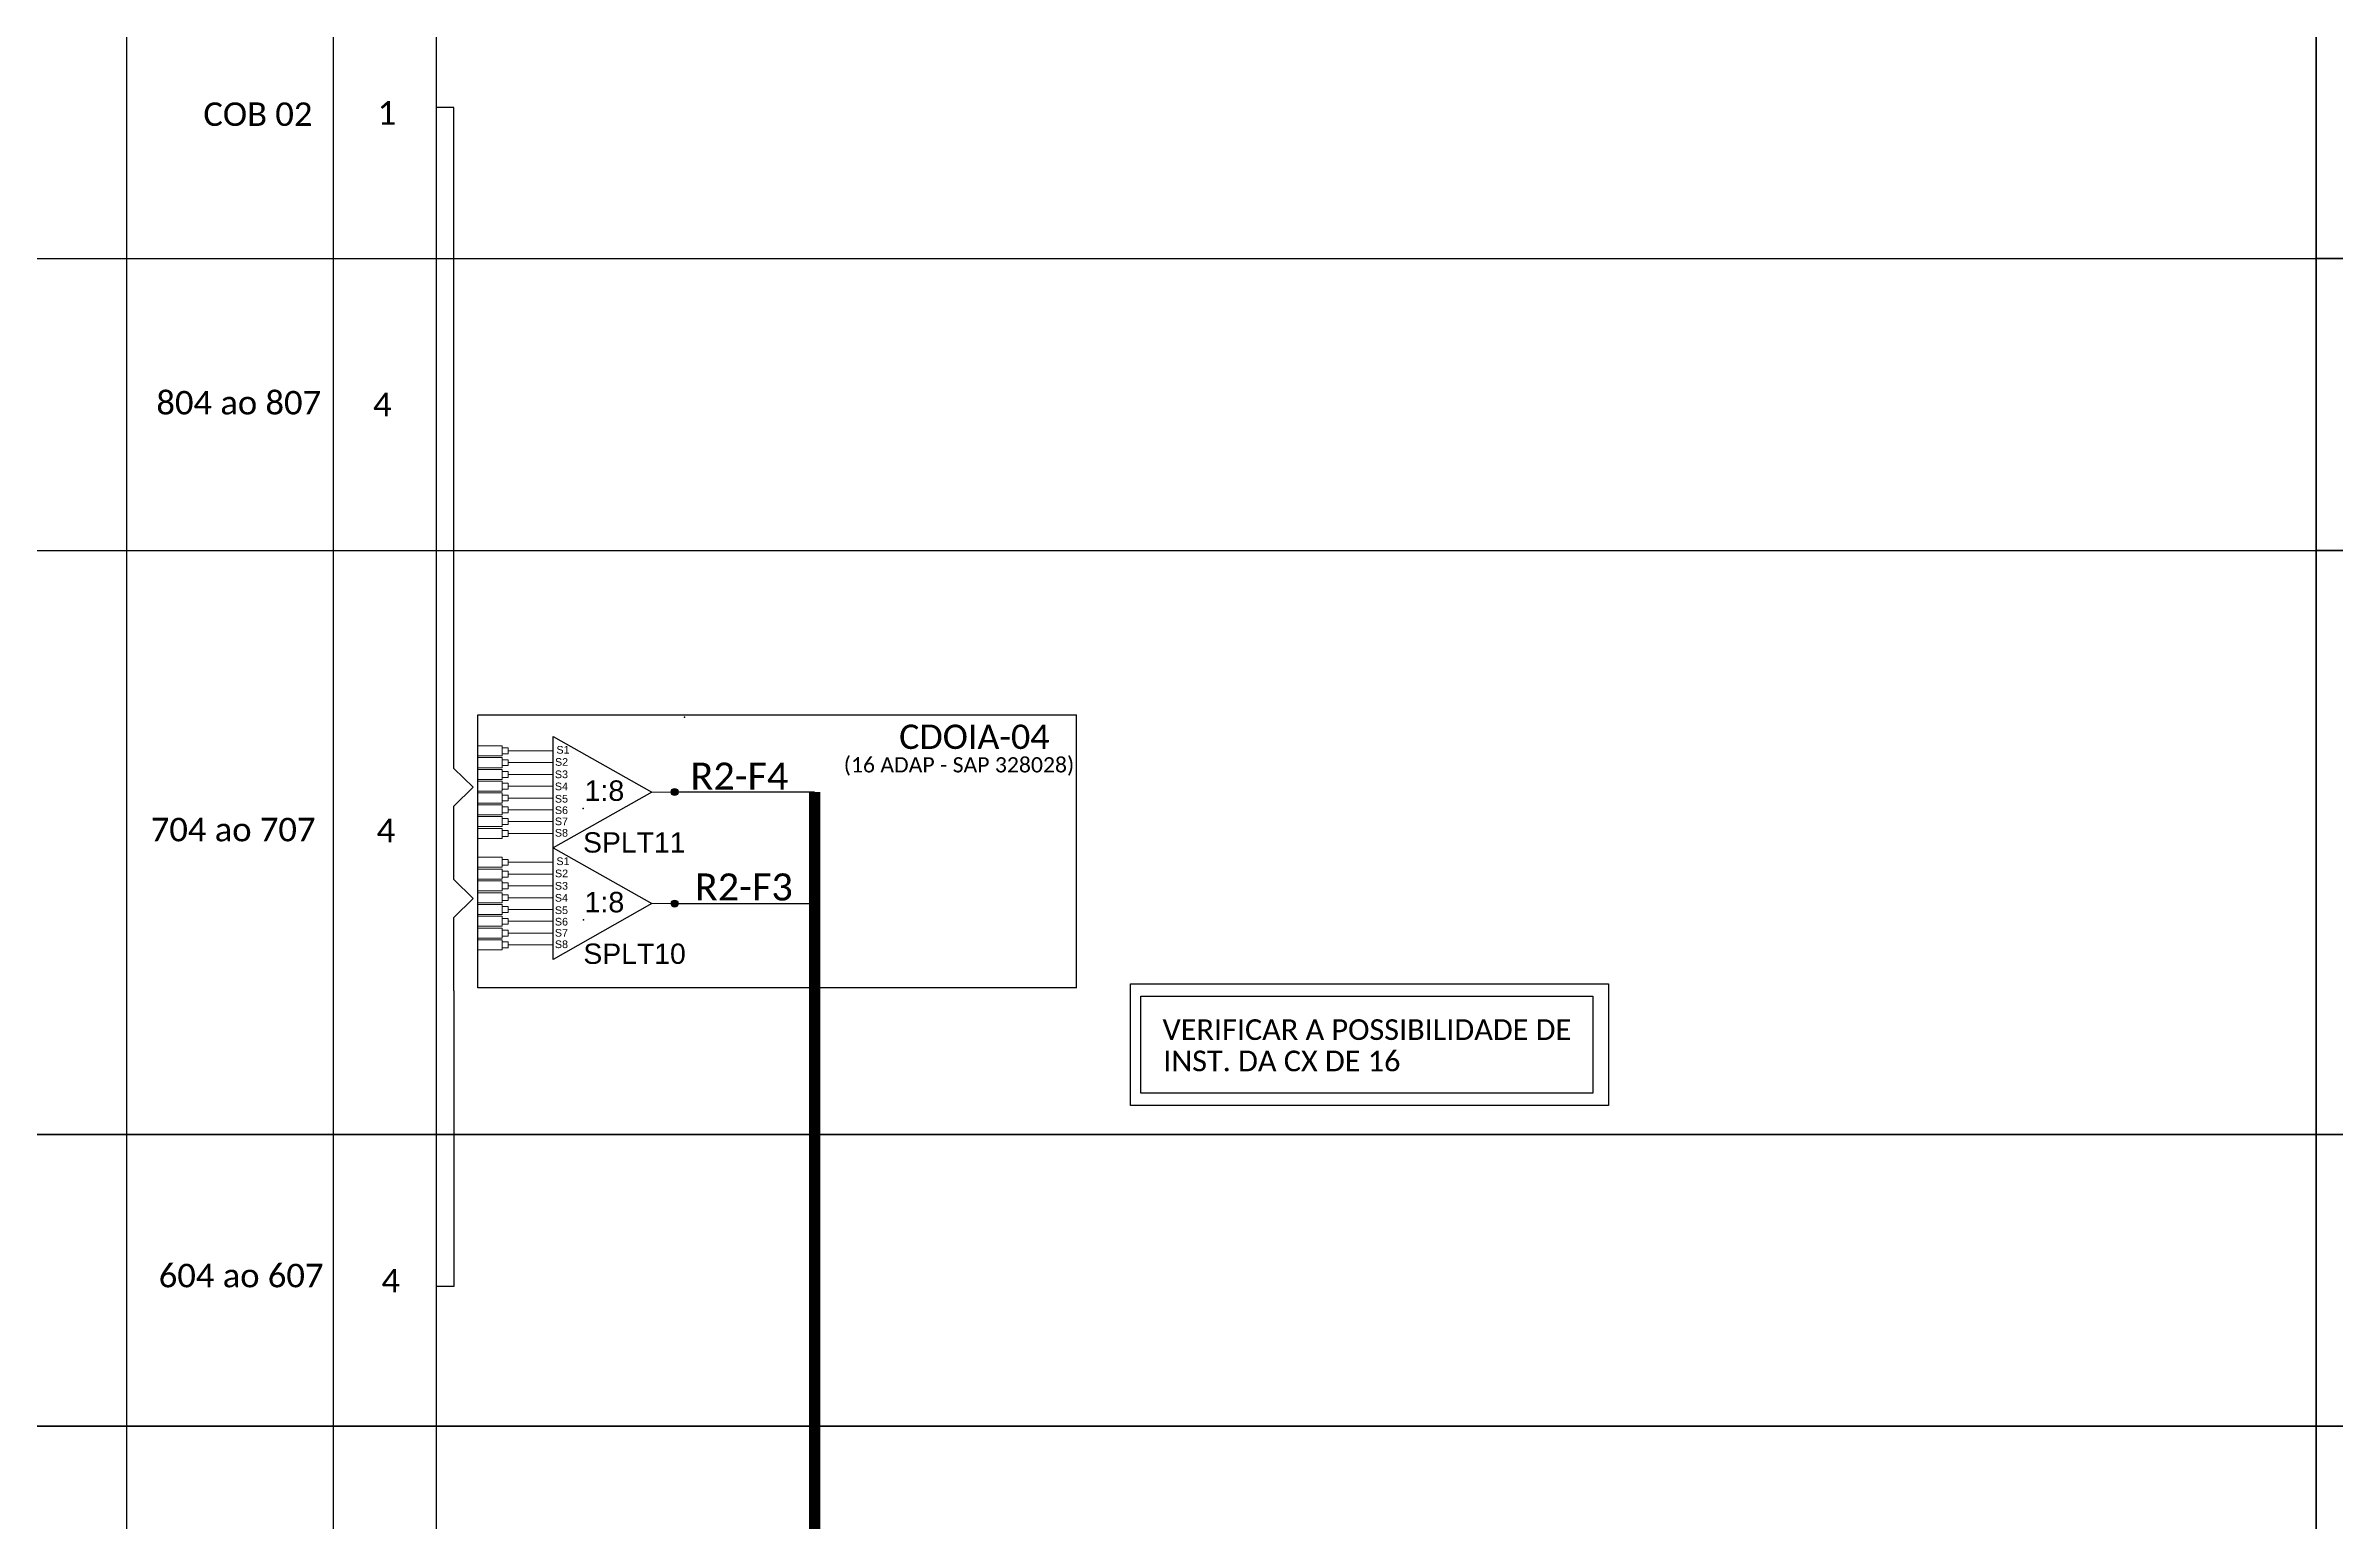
# Model space of a CAD drawing. Header units: metres. Extents: x -1646 to 84, y -452 to 146.
# Drawn here: x -221.2 to -75, y -71 to 23.2 of the extents above; entities that cross this region are included whole.
import ezdxf
from ezdxf.enums import TextEntityAlignment as Align

# ---------------------------------------------------------------- set-up
doc = ezdxf.new("R2010")
doc.units = ezdxf.units.M
doc.styles.add('ARIAL', font='arial.ttf')
doc.styles.add('WMF-Calibri0', font='calibri.ttf')

# ---------------------------------------------------------------- blocks, each defined once
blk = doc.blocks.new('SPLITTER_')
blk.add_point((0, 0))
at = {"style": 'ARIAL', "flags": 4}
blk.add_attdef('SPLT', (0, -3.26), '', height=1.5, dxfattribs=at)
blk = doc.blocks.new('A$C415C251F')
at = {"color": 3}
blk.add_point((0, 0), dxfattribs=at)
blk = doc.blocks.new('LEG_CDOIA8_C-SPLT_ESQ')
at = {"color": 3, "extrusion": (0, 0, -1), "xscale": -1, "zscale": -1}
blk.add_blockref('A$C415C251F', (0, 0), dxfattribs=at)
at = {"color": 1, "style": 'WMF-Calibri0', "flags": 4}
blk.add_attdef('CDO', (21.44, -2.61), '', height=2, dxfattribs=at)
blk.add_attdef('MODELO', text='', height=1.5, dxfattribs=at).set_placement((22.54, -4.54), align=Align.CENTER)
at = {"style": 'ARIAL', "flags": 4}
blk.add_attdef('SPLITAGEM', text='', height=1.5, dxfattribs=at).set_placement((18.61, -12.59), align=Align.CENTER)
blk = doc.blocks.new('SPLT_1-8_SC-APC_ESQ')
at = {"color": 1}
blk.add_lwpolyline([(7.37, -2.1), (17.04, -7.55), (7.37, -13), (7.37, -2.1)], dxfattribs=at)
at = {"color": 3, "lineweight": 0}
for points in [[(2.41, -3.02), (0, -3.02)], [(2.41, -4), (0, -4)], [(2.41, -4.17), (0, -4.17)], [(2.41, -3.02), (2.41, -4)], [(2.41, -4.17), (2.41, -5.16)], [(2.99, -3.51), (7.37, -3.51)], [(2.41, -5.16), (0, -5.16)], [(2.41, -5.32), (0, -5.32)], [(2.41, -6.31), (0, -6.31)], [(2.41, -6.48), (0, -6.48)], [(2.41, -5.32), (2.41, -6.31)], [(2.41, -6.48), (2.41, -7.46)], [(7.37, -4.66), (2.99, -4.66)], [(7.37, -5.82), (2.99, -5.82)], [(2.41, -7.46), (0, -7.46)], [(2.41, -7.63), (0, -7.63)], [(2.41, -8.62), (0, -8.62)], [(2.41, -8.78), (0, -8.78)], [(2.41, -7.63), (2.41, -8.62)], [(2.41, -8.78), (2.41, -9.77)], [(7.37, -6.97), (2.99, -6.97)], [(7.37, -8.12), (2.99, -8.12)], [(2.41, -9.77), (0, -9.77)], [(2.41, -9.94), (0, -9.94)], [(2.41, -10.92), (0, -10.92)], [(2.41, -11.09), (0, -11.09)], [(2.41, -9.94), (2.41, -10.92)], [(2.41, -11.09), (2.41, -12.08)], [(7.37, -9.28), (2.99, -9.28)], [(7.37, -10.43), (2.99, -10.43)], [(2.41, -12.08), (0, -12.08)], [(7.37, -11.58), (2.99, -11.58)]]:
    blk.add_lwpolyline(points, dxfattribs=at)
for points in [[(2.99, -3.22), (2.41, -3.22), (2.41, -3.8), (2.99, -3.8)], [(2.99, -4.38), (2.41, -4.38), (2.41, -4.95), (2.99, -4.95)], [(2.99, -5.53), (2.41, -5.53), (2.41, -6.1), (2.99, -6.1)], [(2.99, -6.68), (2.41, -6.68), (2.41, -7.26), (2.99, -7.26)], [(2.99, -7.84), (2.41, -7.84), (2.41, -8.41), (2.99, -8.41)], [(2.99, -8.99), (2.41, -8.99), (2.41, -9.56), (2.99, -9.56)], [(2.99, -10.14), (2.41, -10.14), (2.41, -10.72), (2.99, -10.72)], [(2.99, -11.3), (2.41, -11.3), (2.41, -11.87), (2.99, -11.87)]]:
    blk.add_lwpolyline(points, close=True, dxfattribs=at)
at = {"color": 1, "lineweight": 0}
blk.add_lwpolyline([(17.04, -7.55), (19.26, -7.55)], dxfattribs=at)
at = {"color": 1, "style": 'ARIAL'}
for s, height, p in [('S2', 0.75, (7.56, -4.97)), ('S1', 0.75, (7.7, -3.78)), ('S3', 0.75, (7.55, -6.18)), ('S4', 0.75, (7.55, -7.36)), ('1:8', 2, (10.45, -8.4)), ('S5', 0.75, (7.55, -8.57)), ('S6', 0.75, (7.55, -9.69)), ('S7', 0.75, (7.55, -10.78)), ('S8', 0.75, (7.55, -11.9))]:
    blk.add_text(s, height=height, dxfattribs=at).set_placement(p)

msp = doc.modelspace()

# ---------------------------------------------------------------- hatches: boundary and pattern name
h = msp.add_hatch(color=3)
h.dxf.hatch_style = 1
edge = h.paths.add_edge_path()
edge.add_arc((-181.03, -24.51), 0.221, 0, 360)
h = msp.add_hatch(color=3)
h.dxf.hatch_style = 1
edge = h.paths.add_edge_path()
edge.add_arc((-181.03, -31.64), 0.221, 0, 360)

# ---------------------------------------------------------------- linework, layer by layer
for p, q in [((-76.19, 28.2), (-76.19, 9.56)), ((-342.35, 9.56), (-76.19, 9.56)), ((-76.19, 9.56), (-76.19, -9.09)), ((-342.35, -9.09), (-76.19, -9.09)), ((-76.19, -9.09), (-76.19, -46.38)), ((-76.19, -46.38), (-342.35, -46.38)), ((-342.35, -46.38), (-76.19, -46.38)), ((-76.19, -46.38), (-76.19, -65.03)), ((-76.19, -65.03), (-342.35, -65.03)), ((-342.35, -65.03), (-76.19, -65.03)), ((-76.19, -65.03), (-76.19, -83.67))]:
    msp.add_line(p, q)
for points in [[(-216.03, 28.2), (-216.03, -158.26)], [(-202.85, 28.2), (-202.85, -158.26)], [(-196.26, 28.2), (-196.26, -158.26)]]:
    msp.add_lwpolyline(points)
for points in [[(-76.19, 28.2), (-69.6, 28.2), (-69.6, 9.56), (-76.19, 9.56)], [(-76.19, 9.56), (-69.6, 9.56), (-69.6, -9.09), (-76.19, -9.09)], [(-76.19, -9.09), (-69.6, -9.09), (-69.6, -46.38), (-76.19, -46.38)], [(-76.19, -46.38), (-69.6, -46.38), (-69.6, -65.03), (-76.19, -65.03)], [(-76.19, -65.03), (-69.6, -65.03), (-69.6, -83.67), (-76.19, -83.67)]]:
    msp.add_lwpolyline(points, close=True)
at = {"color": 3}
for points in [[(-195.14, -23), (-195.14, 19.21), (-196.26, 19.21)], [(-195.14, -30.11), (-195.14, -25.41), (-193.89, -24.2), (-195.14, -23), (-195.14, -23)], [(-195.14, -37.22), (-195.14, -32.52), (-193.89, -31.31), (-195.14, -30.1), (-195.14, -30.1)], [(-195.14, -37.22), (-195.14, -56.11), (-196.26, -56.11)]]:
    msp.add_lwpolyline(points, dxfattribs=at)
at = {"color": 1}
for points in [[(-155.36, -37.02), (-193.61, -37.02), (-193.61, -19.59), (-155.36, -19.59)], [(-155.36, -37.02), (-155.36, -19.59)]]:
    msp.add_lwpolyline(points, dxfattribs=at)
at = {"color": 6}
for points in [[(-180.81, -24.51), (-172.09, -24.51)], [(-181.03, -31.64), (-172.09, -31.64)]]:
    msp.add_lwpolyline(points, dxfattribs=at)
at = {"color": 6, "const_width": 0.726}
msp.add_lwpolyline([(-172.09, -145.96), (-172.09, -24.51)], dxfattribs=at)
at = {"color": 2}
for points in [[(-151.91, -36.76), (-121.38, -36.76), (-121.38, -44.54), (-151.91, -44.54)], [(-151.25, -37.55), (-122.39, -37.55), (-122.39, -43.75), (-151.25, -43.75)]]:
    msp.add_lwpolyline(points, close=True, dxfattribs=at)
at = {"color": 3}
for centre in [(-181.03, -24.51), (-181.03, -31.64)]:
    msp.add_circle(centre, 0.221, dxfattribs=at)

# ---------------------------------------------------------------- block references
ref = msp.add_blockref('LEG_CDOIA8_C-SPLT_ESQ', (-180.4, -19.73), dxfattribs=dict(at, xscale=0.7776000000001768, yscale=0.7776000000001768, zscale=0.7776000000001768))
ref.add_attrib('CDO', 'CDOIA-04', (-166.69, -21.76), dxfattribs={"color": 1, "height": 1.555, "style": 'WMF-Calibri0'})
ref.add_attrib('MODELO', '(16 ADAP - SAP 328028)', dxfattribs={"color": 1, "height": 0.972, "style": 'WMF-Calibri0'}).set_placement((-162.87, -23.26), align=Align.CENTER)
at = {"xscale": 0.6531839999997474, "yscale": 0.6531839999997474, "zscale": 0.6531839999997474}
for p in [(-193.61, -19.59), (-193.61, -26.71)]:
    msp.add_blockref('SPLT_1-8_SC-APC_ESQ', p, dxfattribs=at)
ref = msp.add_blockref('SPLITTER_', (-186.88, -25.56), dxfattribs=dict(xscale=0.8640000000001964, yscale=0.8640000000001964, zscale=0.8640000000001964))
ref.add_attrib('SPLT', 'SPLT11', (-186.88, -28.38), dxfattribs={"height": 1.296, "style": 'ARIAL'})
ref = msp.add_blockref('SPLITTER_', (-186.86, -32.67), dxfattribs=dict(xscale=0.8640000000001964, yscale=0.8640000000001964, zscale=0.8640000000001964))
ref.add_attrib('SPLT', 'SPLT10', (-186.86, -35.49), dxfattribs={"height": 1.296, "style": 'ARIAL'})

# ---------------------------------------------------------------- texts
at = {"style": 'WMF-Calibri0'}
for s, p in [('COB 02', (-211.13, 18.04)), ('804 ao 807', (-214.13, -0.39)), ('704 ao 707', (-214.49, -27.66)), ('604 ao 607', (-213.98, -56.15))]:
    msp.add_text(s, height=1.5, dxfattribs=at).set_placement(p)
at = {"color": 6, "style": 'WMF-Calibri0'}
for s, p in [('R2-F4', (-180.02, -24.36)), ('R2-F3', (-179.74, -31.44))]:
    msp.add_text(s, height=1.728, dxfattribs=at).set_placement(p)
at = {"color": 1, "style": 'WMF-Calibri0'}
for s, p in [('VERIFICAR A POSSIBILIDADE DE', (-149.87, -40.35)), ('INST. DA CX DE 16', (-149.82, -42.35))]:
    msp.add_text(s, height=1.3195, dxfattribs=at).set_placement(p)
at = {"style": 'WMF-Calibri0', "flags": 12}
for tag, p in [('1', (-199.41, 18.88)), ('4', (-199.7, 0.24)), ('4', (-199.47, -26.97)), ('4', (-199.16, -55.73))]:
    msp.add_attdef(tag, text='XX', height=1.5, dxfattribs=at).set_placement(p, align=Align.MIDDLE_CENTER)

doc.saveas('drawing.dxf')
